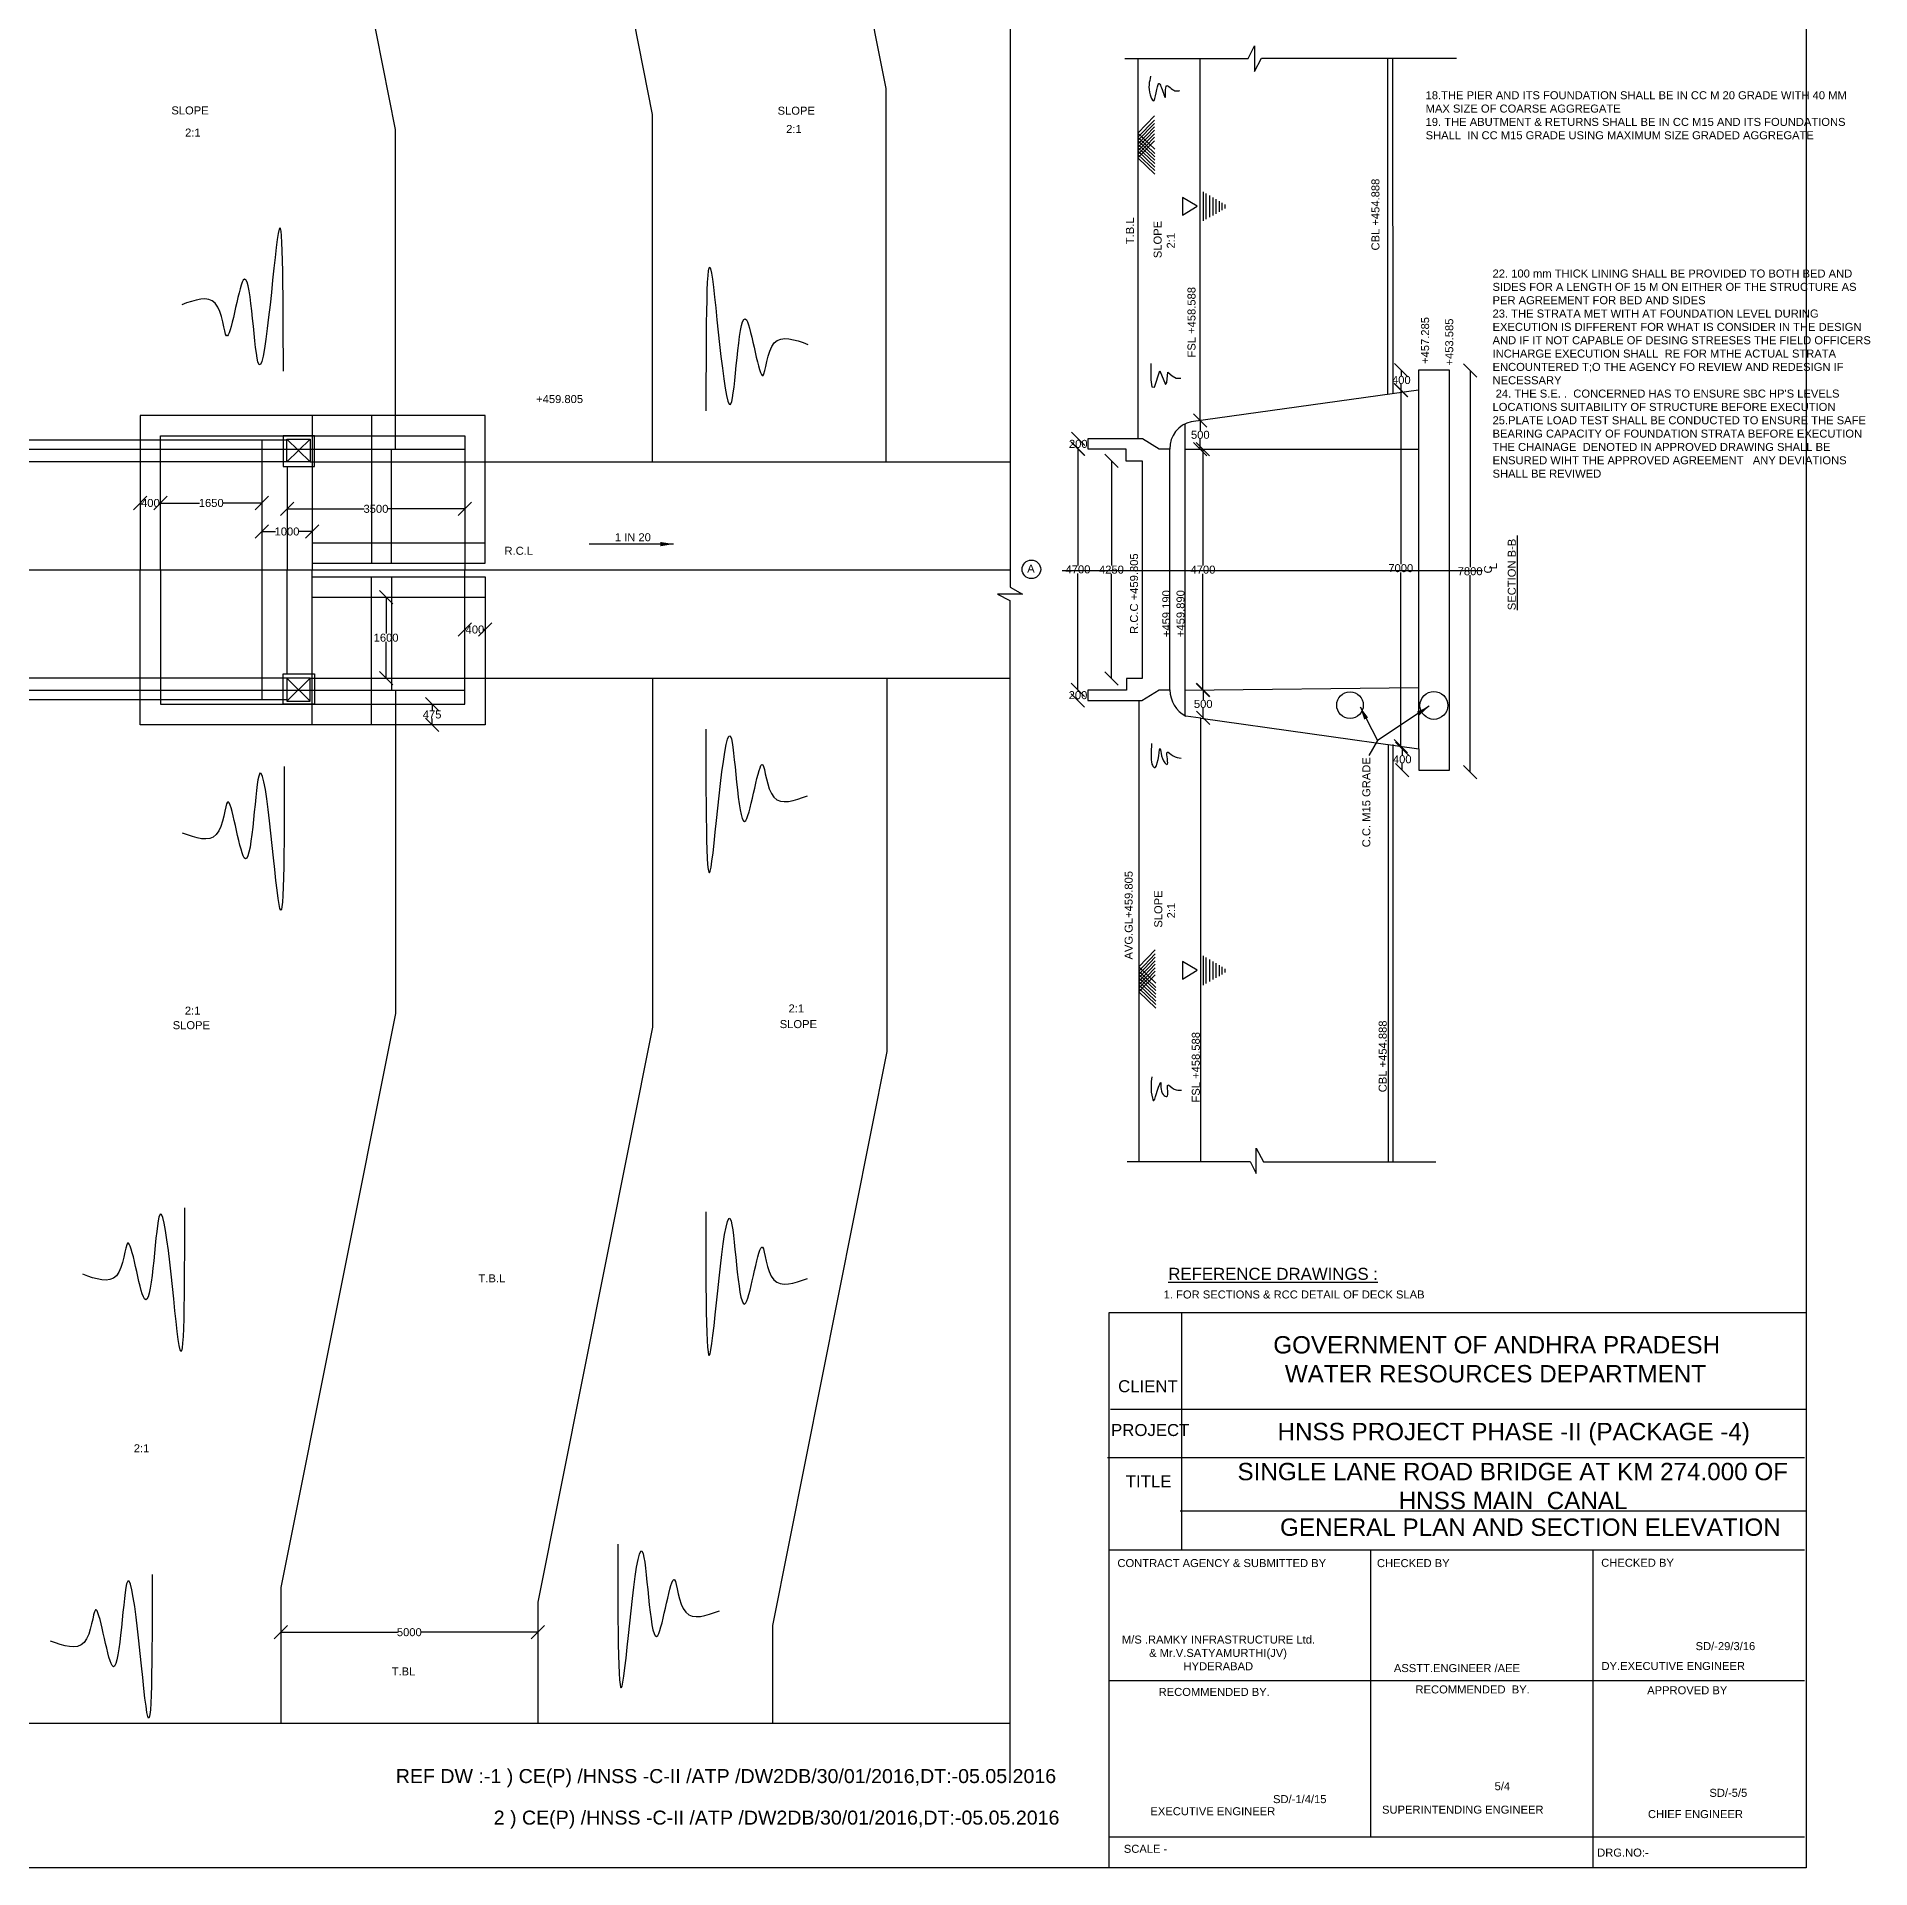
# Model space of a CAD drawing. Header units: inches. Extents: x 6.6 to 40.8, y 2.4 to 25.
# Drawn here: x 27.02 to 40.77, y 2.45 to 16.18 of the extents above; entities that cross this region are included whole.
import ezdxf

# ---------------------------------------------------------------- set-up
doc = ezdxf.new("R2010")
doc.units = ezdxf.units.IN
doc.header["$MEASUREMENT"] = 0
doc.layers.add('DIMENSION', color=7, linetype='Continuous', plot=False)
doc.styles.get("Standard").update_dxf_attribs({"font": 'arial.ttf', "height": 0.06})
doc.dimstyles.get("Standard").update_dxf_attribs({"dimtxt": 0.06, "dimasz": 0.1, "dimexe": 0, "dimexo": 0, "dimgap": 0, "dimtad": 0, "dimtih": 1, "dimtoh": 1, "dimdec": 4, "dimzin": 0, "dimdsep": 46, "dimtxsty": 'Standard', "dimblk": 'OBLIQUE', "dimcen": 0.09, "dimse1": 1, "dimse2": 1, "dimadec": 0, "dimazin": 0, "dimtfac": 1, "dimtdec": 4, "dimtofl": 0, "dimtmove": 0, "dimatfit": 0, "dimfxl": 1, "dimtolj": 1, "dimtzin": 0, "dimarcsym": 2})

# ---------------------------------------------------------------- blocks, each defined once
blk = doc.blocks.new('_Oblique')
at = {"color": 0, "linetype": 'ByBlock', "lineweight": -2}
blk.add_line((-0.5, -0.5), (0.5, 0.5), dxfattribs=at)
blk = doc.blocks.new('*D37')
at = {"layer": 'Defpoints', "color": 0, "transparency": 16777216}
for p in [(34.901, 13.092), (34.826, 11.284), (34.901, 11.284)]:
    blk.add_point(p, dxfattribs=at)
at = {"layer": 'DIMENSION', "color": 0, "lineweight": -2, "transparency": 16777216}
for p, q in [((34.826, 13.092), (34.826, 12.218)), ((34.826, 11.284), (34.826, 12.157))]:
    blk.add_line(p, q, dxfattribs=at)
at = {"layer": 'DIMENSION', "color": 0, "lineweight": -2, "transparency": 16777216, "xscale": 0.1, "yscale": 0.1, "zscale": 0.1}
for p, rotation in [((34.826, 13.092), 90), ((34.826, 11.284), 270)]:
    blk.add_blockref('_Oblique', p, dxfattribs=dict(at, rotation=rotation))
at = {"layer": 'DIMENSION', "color": 0, "transparency": 16777216, "insert": (34.826, 12.188), "char_height": 0.06, "attachment_point": 5}
blk.add_mtext('\\A1;4700', dxfattribs=at)
blk = doc.blocks.new('*D38')
at = {"layer": 'Defpoints', "color": 0, "transparency": 16777216}
for p in [(34.828, 13.166), (34.901, 13.166), (34.901, 13.092)]:
    blk.add_point(p, dxfattribs=at)
at = {"layer": 'DIMENSION', "color": 0, "lineweight": -2, "transparency": 16777216}
for p, q in [((34.828, 13.166), (34.828, 13.16)), ((34.828, 13.092), (34.828, 13.099))]:
    blk.add_line(p, q, dxfattribs=at)
at = {"layer": 'DIMENSION', "color": 0, "lineweight": -2, "transparency": 16777216, "xscale": 0.1, "yscale": 0.1, "zscale": 0.1}
for p, rotation in [((34.828, 13.166), 90), ((34.828, 13.092), 270)]:
    blk.add_blockref('_Oblique', p, dxfattribs=dict(at, rotation=rotation))
at = {"layer": 'DIMENSION', "color": 0, "transparency": 16777216, "insert": (34.828, 13.129), "char_height": 0.06, "attachment_point": 5}
blk.add_mtext('\\A1;200', dxfattribs=at)
blk = doc.blocks.new('*D39')
at = {"layer": 'Defpoints', "color": 0, "transparency": 16777216}
for p in [(34.9, 11.284), (34.826, 11.206), (34.9, 11.206)]:
    blk.add_point(p, dxfattribs=at)
at = {"layer": 'DIMENSION', "color": 0, "lineweight": -2, "transparency": 16777216}
for p, q in [((34.826, 11.284), (34.826, 11.275)), ((34.826, 11.206), (34.826, 11.214))]:
    blk.add_line(p, q, dxfattribs=at)
at = {"layer": 'DIMENSION', "color": 0, "lineweight": -2, "transparency": 16777216, "xscale": 0.1, "yscale": 0.1, "zscale": 0.1}
for p, rotation in [((34.826, 11.284), 90), ((34.826, 11.206), 270)]:
    blk.add_blockref('_Oblique', p, dxfattribs=dict(at, rotation=rotation))
at = {"layer": 'DIMENSION', "color": 0, "transparency": 16777216, "insert": (34.826, 11.245), "char_height": 0.06, "attachment_point": 5}
blk.add_mtext('\\A1;200', dxfattribs=at)
blk = doc.blocks.new('*D40')
at = {"layer": 'Defpoints', "color": 0, "transparency": 16777216}
for p in [(35.184, 13.003), (35.077, 11.369), (35.189, 11.369)]:
    blk.add_point(p, dxfattribs=at)
at = {"layer": 'DIMENSION', "color": 0, "lineweight": -2, "transparency": 16777216}
for p, q in [((35.077, 13.003), (35.077, 12.217)), ((35.077, 11.369), (35.077, 12.155))]:
    blk.add_line(p, q, dxfattribs=at)
at = {"layer": 'DIMENSION', "color": 0, "lineweight": -2, "transparency": 16777216, "xscale": 0.1, "yscale": 0.1, "zscale": 0.1}
for p, rotation in [((35.077, 13.003), 90), ((35.077, 11.369), 270)]:
    blk.add_blockref('_Oblique', p, dxfattribs=dict(at, rotation=rotation))
at = {"layer": 'DIMENSION', "color": 0, "transparency": 16777216, "insert": (35.077, 12.186), "char_height": 0.06, "attachment_point": 5}
blk.add_mtext('\\A1;4250', dxfattribs=at)
blk = doc.blocks.new('*D41')
at = {"layer": 'Defpoints', "color": 0, "transparency": 16777216}
for p in [(35.743, 13.304), (35.743, 13.089), (35.743, 13.089)]:
    blk.add_point(p, dxfattribs=at)
at = {"layer": 'DIMENSION', "color": 0, "lineweight": -2, "transparency": 16777216}
for p, q in [((35.743, 13.304), (35.743, 13.227)), ((35.743, 13.089), (35.743, 13.166))]:
    blk.add_line(p, q, dxfattribs=at)
at = {"layer": 'DIMENSION', "color": 0, "lineweight": -2, "transparency": 16777216, "xscale": 0.1, "yscale": 0.1, "zscale": 0.1}
for p, rotation in [((35.743, 13.304), 90), ((35.743, 13.089), 270)]:
    blk.add_blockref('_Oblique', p, dxfattribs=dict(at, rotation=rotation))
at = {"layer": 'DIMENSION', "color": 0, "transparency": 16777216, "insert": (35.743, 13.197), "char_height": 0.06, "attachment_point": 5}
blk.add_mtext('\\A1;500', dxfattribs=at)
blk = doc.blocks.new('*D42')
at = {"layer": 'Defpoints', "color": 0, "transparency": 16777216}
for p in [(35.743, 13.089), (35.742, 11.283), (35.763, 11.283)]:
    blk.add_point(p, dxfattribs=at)
at = {"layer": 'DIMENSION', "color": 0, "lineweight": -2, "transparency": 16777216}
for p, q in [((35.763, 13.089), (35.763, 12.217)), ((35.763, 11.283), (35.763, 12.156))]:
    blk.add_line(p, q, dxfattribs=at)
at = {"layer": 'DIMENSION', "color": 0, "lineweight": -2, "transparency": 16777216, "xscale": 0.1, "yscale": 0.1, "zscale": 0.1}
for p, rotation in [((35.763, 13.089), 90), ((35.763, 11.283), 270)]:
    blk.add_blockref('_Oblique', p, dxfattribs=dict(at, rotation=rotation))
at = {"layer": 'DIMENSION', "color": 0, "transparency": 16777216, "insert": (35.763, 12.186), "char_height": 0.06, "attachment_point": 5}
blk.add_mtext('\\A1;4700', dxfattribs=at)
blk = doc.blocks.new('*D68')
at = {"layer": 'Defpoints', "color": 0, "transparency": 16777216}
for p in [(27.796, 12.688), (27.949, 12.686), (27.949, 12.686)]:
    blk.add_point(p, dxfattribs=at)
at = {"layer": 'DIMENSION', "color": 0, "lineweight": -2, "transparency": 16777216}
for p, q in [((27.796, 12.686), (27.805, 12.686)), ((27.949, 12.686), (27.94, 12.686))]:
    blk.add_line(p, q, dxfattribs=at)
at = {"layer": 'DIMENSION', "color": 0, "lineweight": -2, "transparency": 16777216, "xscale": 0.1, "yscale": 0.1, "zscale": 0.1, "rotation": 180}
blk.add_blockref('_Oblique', (27.796, 12.686), dxfattribs=at)
at = {"layer": 'DIMENSION', "color": 0, "lineweight": -2, "transparency": 16777216, "xscale": 0.1, "yscale": 0.1, "zscale": 0.1}
blk.add_blockref('_Oblique', (27.949, 12.686), dxfattribs=at)
at = {"layer": 'DIMENSION', "color": 0, "transparency": 16777216, "insert": (27.872, 12.686), "char_height": 0.06, "attachment_point": 5}
blk.add_mtext('\\A1;400', dxfattribs=at)
blk = doc.blocks.new('*D69')
at = {"layer": 'Defpoints', "color": 0, "transparency": 16777216}
for p in [(27.949, 12.686), (28.707, 12.686), (28.707, 12.686)]:
    blk.add_point(p, dxfattribs=at)
at = {"layer": 'DIMENSION', "color": 0, "lineweight": -2, "transparency": 16777216}
for p, q in [((27.949, 12.686), (28.241, 12.686)), ((28.707, 12.686), (28.414, 12.686))]:
    blk.add_line(p, q, dxfattribs=at)
at = {"layer": 'DIMENSION', "color": 0, "lineweight": -2, "transparency": 16777216, "xscale": 0.1, "yscale": 0.1, "zscale": 0.1, "rotation": 180}
blk.add_blockref('_Oblique', (27.949, 12.686), dxfattribs=at)
at = {"layer": 'DIMENSION', "color": 0, "lineweight": -2, "transparency": 16777216, "xscale": 0.1, "yscale": 0.1, "zscale": 0.1}
blk.add_blockref('_Oblique', (28.707, 12.686), dxfattribs=at)
at = {"layer": 'DIMENSION', "color": 0, "transparency": 16777216, "insert": (28.328, 12.686), "char_height": 0.06, "attachment_point": 5}
blk.add_mtext('\\A1;1650', dxfattribs=at)
blk = doc.blocks.new('*D70')
at = {"layer": 'Defpoints', "color": 0, "transparency": 16777216}
for p in [(28.707, 12.472), (29.084, 12.472), (29.084, 12.472)]:
    blk.add_point(p, dxfattribs=at)
at = {"layer": 'DIMENSION', "color": 0, "lineweight": -2, "transparency": 16777216}
for p, q in [((28.707, 12.472), (28.809, 12.472)), ((29.084, 12.472), (28.982, 12.472))]:
    blk.add_line(p, q, dxfattribs=at)
at = {"layer": 'DIMENSION', "color": 0, "lineweight": -2, "transparency": 16777216, "xscale": 0.1, "yscale": 0.1, "zscale": 0.1, "rotation": 180}
blk.add_blockref('_Oblique', (28.707, 12.472), dxfattribs=at)
at = {"layer": 'DIMENSION', "color": 0, "lineweight": -2, "transparency": 16777216, "xscale": 0.1, "yscale": 0.1, "zscale": 0.1}
blk.add_blockref('_Oblique', (29.084, 12.472), dxfattribs=at)
at = {"layer": 'DIMENSION', "color": 0, "transparency": 16777216, "insert": (28.896, 12.472), "char_height": 0.06, "attachment_point": 5}
blk.add_mtext('\\A1;1000', dxfattribs=at)
blk = doc.blocks.new('*D71')
at = {"layer": 'Defpoints', "color": 0, "transparency": 16777216}
for p in [(28.897, 12.626), (30.229, 12.642), (30.229, 12.626)]:
    blk.add_point(p, dxfattribs=at)
at = {"layer": 'DIMENSION', "color": 0, "lineweight": -2, "transparency": 16777216}
for p, q in [((28.897, 12.642), (29.474, 12.642)), ((30.229, 12.642), (29.652, 12.642))]:
    blk.add_line(p, q, dxfattribs=at)
at = {"layer": 'DIMENSION', "color": 0, "lineweight": -2, "transparency": 16777216, "xscale": 0.1, "yscale": 0.1, "zscale": 0.1, "rotation": 180}
blk.add_blockref('_Oblique', (28.897, 12.642), dxfattribs=at)
at = {"layer": 'DIMENSION', "color": 0, "lineweight": -2, "transparency": 16777216, "xscale": 0.1, "yscale": 0.1, "zscale": 0.1}
blk.add_blockref('_Oblique', (30.229, 12.642), dxfattribs=at)
at = {"layer": 'DIMENSION', "color": 0, "transparency": 16777216, "insert": (29.563, 12.642), "char_height": 0.06, "attachment_point": 5}
blk.add_mtext('\\A1;3500', dxfattribs=at)
blk = doc.blocks.new('*D72')
at = {"layer": 'Defpoints', "color": 0, "transparency": 16777216}
for p in [(29.771, 11.98), (29.639, 11.372), (29.771, 11.372)]:
    blk.add_point(p, dxfattribs=at)
at = {"layer": 'DIMENSION', "color": 0, "lineweight": -2, "transparency": 16777216}
for p, q in [((29.639, 11.98), (29.639, 11.707)), ((29.639, 11.372), (29.639, 11.645))]:
    blk.add_line(p, q, dxfattribs=at)
at = {"layer": 'DIMENSION', "color": 0, "lineweight": -2, "transparency": 16777216, "xscale": 0.1, "yscale": 0.1, "zscale": 0.1}
for p, rotation in [((29.639, 11.98), 90), ((29.639, 11.372), 270)]:
    blk.add_blockref('_Oblique', p, dxfattribs=dict(at, rotation=rotation))
at = {"layer": 'DIMENSION', "color": 0, "transparency": 16777216, "insert": (29.639, 11.676), "char_height": 0.06, "attachment_point": 5}
blk.add_mtext('\\A1;1600', dxfattribs=at)
blk = doc.blocks.new('*D73')
at = {"layer": 'Defpoints', "color": 0, "transparency": 16777216}
for p in [(29.984, 11.177), (29.984, 11.023), (29.984, 11.023)]:
    blk.add_point(p, dxfattribs=at)
at = {"layer": 'DIMENSION', "color": 0, "lineweight": -2, "transparency": 16777216}
for p, q in [((29.984, 11.177), (29.984, 11.131)), ((29.984, 11.023), (29.984, 11.07))]:
    blk.add_line(p, q, dxfattribs=at)
at = {"layer": 'DIMENSION', "color": 0, "lineweight": -2, "transparency": 16777216, "xscale": 0.1, "yscale": 0.1, "zscale": 0.1}
for p, rotation in [((29.984, 11.177), 90), ((29.984, 11.023), 270)]:
    blk.add_blockref('_Oblique', p, dxfattribs=dict(at, rotation=rotation))
at = {"layer": 'DIMENSION', "color": 0, "transparency": 16777216, "insert": (29.984, 11.1), "char_height": 0.06, "attachment_point": 5}
blk.add_mtext('\\A1;475', dxfattribs=at)
blk = doc.blocks.new('*D74')
at = {"layer": 'Defpoints', "color": 0, "transparency": 16777216}
for p in [(30.229, 11.737), (30.382, 11.737), (30.382, 11.737)]:
    blk.add_point(p, dxfattribs=at)
at = {"layer": 'DIMENSION', "color": 0, "lineweight": -2, "transparency": 16777216}
for p, q in [((30.229, 11.737), (30.238, 11.737)), ((30.382, 11.737), (30.373, 11.737))]:
    blk.add_line(p, q, dxfattribs=at)
at = {"layer": 'DIMENSION', "color": 0, "lineweight": -2, "transparency": 16777216, "xscale": 0.1, "yscale": 0.1, "zscale": 0.1, "rotation": 180}
blk.add_blockref('_Oblique', (30.229, 11.737), dxfattribs=at)
at = {"layer": 'DIMENSION', "color": 0, "lineweight": -2, "transparency": 16777216, "xscale": 0.1, "yscale": 0.1, "zscale": 0.1}
blk.add_blockref('_Oblique', (30.382, 11.737), dxfattribs=at)
at = {"layer": 'DIMENSION', "color": 0, "transparency": 16777216, "insert": (30.305, 11.737), "char_height": 0.06, "attachment_point": 5}
blk.add_mtext('\\A1;400', dxfattribs=at)
blk = doc.blocks.new('*D75')
at = {"layer": 'Defpoints', "color": 0, "transparency": 16777216}
for p in [(28.85, 4.219), (30.776, 4.219), (30.776, 4.219)]:
    blk.add_point(p, dxfattribs=at)
at = {"layer": 'DIMENSION', "color": 0, "lineweight": -2, "transparency": 16777216}
for p, q in [((28.85, 4.219), (29.724, 4.219)), ((30.776, 4.219), (29.903, 4.219))]:
    blk.add_line(p, q, dxfattribs=at)
at = {"layer": 'DIMENSION', "color": 0, "lineweight": -2, "transparency": 16777216, "xscale": 0.1, "yscale": 0.1, "zscale": 0.1, "rotation": 180}
blk.add_blockref('_Oblique', (28.85, 4.219), dxfattribs=at)
at = {"layer": 'DIMENSION', "color": 0, "lineweight": -2, "transparency": 16777216, "xscale": 0.1, "yscale": 0.1, "zscale": 0.1}
blk.add_blockref('_Oblique', (30.776, 4.219), dxfattribs=at)
at = {"layer": 'DIMENSION', "color": 0, "transparency": 16777216, "insert": (29.813, 4.219), "char_height": 0.06, "attachment_point": 5}
blk.add_mtext('\\A1;5000', dxfattribs=at)
blk = doc.blocks.new('*D81')
at = {"layer": 'Defpoints', "color": 0, "transparency": 16777216}
for p in [(37.38, 13.683), (37.25, 13.532), (37.38, 13.532)]:
    blk.add_point(p, dxfattribs=at)
at = {"layer": 'DIMENSION', "color": 0, "lineweight": -2, "transparency": 16777216}
for p, q in [((37.25, 13.683), (37.25, 13.638)), ((37.25, 13.532), (37.25, 13.577))]:
    blk.add_line(p, q, dxfattribs=at)
at = {"layer": 'DIMENSION', "color": 0, "lineweight": -2, "transparency": 16777216, "xscale": 0.1, "yscale": 0.1, "zscale": 0.1}
for p, rotation in [((37.25, 13.683), 90), ((37.25, 13.532), 270)]:
    blk.add_blockref('_Oblique', p, dxfattribs=dict(at, rotation=rotation))
at = {"layer": 'DIMENSION', "color": 0, "transparency": 16777216, "insert": (37.25, 13.608), "char_height": 0.06, "attachment_point": 5}
blk.add_mtext('\\A1;400', dxfattribs=at)
blk = doc.blocks.new('*D82')
at = {"layer": 'Defpoints', "color": 0, "transparency": 16777216}
for p in [(37.25, 13.532), (37.246, 10.862), (37.253, 10.862)]:
    blk.add_point(p, dxfattribs=at)
at = {"layer": 'DIMENSION', "color": 0, "lineweight": -2, "transparency": 16777216}
for p, q in [((37.246, 13.532), (37.246, 12.228)), ((37.246, 10.862), (37.246, 12.166))]:
    blk.add_line(p, q, dxfattribs=at)
at = {"layer": 'DIMENSION', "color": 0, "lineweight": -2, "transparency": 16777216, "xscale": 0.1, "yscale": 0.1, "zscale": 0.1}
for p, rotation in [((37.246, 13.532), 90), ((37.246, 10.862), 270)]:
    blk.add_blockref('_Oblique', p, dxfattribs=dict(at, rotation=rotation))
at = {"layer": 'DIMENSION', "color": 0, "transparency": 16777216, "insert": (37.246, 12.197), "char_height": 0.06, "attachment_point": 5}
blk.add_mtext('\\A1;7000', dxfattribs=at)
blk = doc.blocks.new('*D83')
at = {"layer": 'Defpoints', "color": 0, "transparency": 16777216}
for p in [(37.382, 10.844), (37.257, 10.684), (37.382, 10.684)]:
    blk.add_point(p, dxfattribs=at)
at = {"layer": 'DIMENSION', "color": 0, "lineweight": -2, "transparency": 16777216}
for p, q in [((37.257, 10.844), (37.257, 10.794)), ((37.257, 10.684), (37.257, 10.733))]:
    blk.add_line(p, q, dxfattribs=at)
at = {"layer": 'DIMENSION', "color": 0, "lineweight": -2, "transparency": 16777216, "xscale": 0.1, "yscale": 0.1, "zscale": 0.1}
for p, rotation in [((37.257, 10.844), 90), ((37.257, 10.684), 270)]:
    blk.add_blockref('_Oblique', p, dxfattribs=dict(at, rotation=rotation))
at = {"layer": 'DIMENSION', "color": 0, "transparency": 16777216, "insert": (37.257, 10.764), "char_height": 0.06, "attachment_point": 5}
blk.add_mtext('\\A1;400', dxfattribs=at)
blk = doc.blocks.new('*D86')
at = {"layer": 'Defpoints', "color": 0, "transparency": 16777216}
for p in [(37.561, 13.68), (37.561, 10.669), (37.766, 10.669)]:
    blk.add_point(p, dxfattribs=at)
at = {"layer": 'DIMENSION', "color": 0, "lineweight": -2, "transparency": 16777216}
for p, q in [((37.766, 13.68), (37.766, 12.205)), ((37.766, 10.669), (37.766, 12.144))]:
    blk.add_line(p, q, dxfattribs=at)
at = {"layer": 'DIMENSION', "color": 0, "lineweight": -2, "transparency": 16777216, "xscale": 0.1, "yscale": 0.1, "zscale": 0.1}
for p, rotation in [((37.766, 13.68), 90), ((37.766, 10.669), 270)]:
    blk.add_blockref('_Oblique', p, dxfattribs=dict(at, rotation=rotation))
at = {"layer": 'DIMENSION', "color": 0, "transparency": 16777216, "insert": (37.766, 12.174), "char_height": 0.06, "attachment_point": 5}
blk.add_mtext('\\A1;7800', dxfattribs=at)
blk = doc.blocks.new('*D87')
at = {"layer": 'Defpoints', "color": 0, "transparency": 16777216}
for p in [(35.765, 11.284), (35.765, 11.075), (35.765, 11.075)]:
    blk.add_point(p, dxfattribs=at)
at = {"layer": 'DIMENSION', "color": 0, "lineweight": -2, "transparency": 16777216}
for p, q in [((35.765, 11.284), (35.765, 11.21)), ((35.765, 11.075), (35.765, 11.149))]:
    blk.add_line(p, q, dxfattribs=at)
at = {"layer": 'DIMENSION', "color": 0, "lineweight": -2, "transparency": 16777216, "xscale": 0.1, "yscale": 0.1, "zscale": 0.1}
for p, rotation in [((35.765, 11.284), 90), ((35.765, 11.075), 270)]:
    blk.add_blockref('_Oblique', p, dxfattribs=dict(at, rotation=rotation))
at = {"layer": 'DIMENSION', "color": 0, "transparency": 16777216, "insert": (35.765, 11.179), "char_height": 0.06, "attachment_point": 5}
blk.add_mtext('\\A1;500', dxfattribs=at)

msp = doc.modelspace()

# ---------------------------------------------------------------- hatches: boundary and pattern name
at = {"layer": 'DIMENSION'}
h = msp.add_hatch(dxfattribs=at)
h.set_pattern_fill('AR-CONC', color=0, scale=0.1)
h.paths.add_polyline_path([(36.76562, 11.1704, 1), (36.96515, 11.1704, 1)])
h = msp.add_hatch(dxfattribs=at)
h.set_pattern_fill('AR-CONC', color=0, scale=0.2)
h.paths.add_polyline_path([(37.38974, 11.16798, 1), (37.59834, 11.16798, 1)])

# ---------------------------------------------------------------- linework, layer by layer
at = {"color": 0}
msp.add_line((35.748, 11.07301), (35.63359, 11.08771), dxfattribs=at)
for points in [[(8.71823, 24.96144), (40.28462, 24.96144), (40.28462, 2.45264), (8.71823, 2.45264)], [(29.10287, 13.18914), (28.86701, 13.18914), (28.86701, 12.96053), (29.10287, 12.96053)], [(28.89405, 13.16498), (29.07078, 13.16498), (29.07078, 12.99457), (28.89405, 12.99457)], [(29.10287, 11.17722), (28.86701, 11.17722), (28.86701, 11.40582), (29.10287, 11.40582)], [(28.89405, 11.20137), (29.07078, 11.20137), (29.07078, 11.37179), (28.89405, 11.37179)], [(40.28462, 2.45264), (35.05909, 2.45264), (35.05909, 6.61686), (40.28462, 6.61686)]]:
    msp.add_lwpolyline(points, close=True, dxfattribs=at)
for points in [[(34.31684, 21.17804), (34.31684, 12.05482), (34.41025, 12.00265), (34.22349, 12.00265), (34.31564, 11.95415), (34.31564, 3.10023)], [(29.70932, 13.08597), (29.70932, 15.48549), (28.85509, 19.80728), (28.85509, 20.83158)], [(30.78174, 20.83158), (30.78174, 19.92501), (31.63453, 15.59813), (31.63453, 12.99457)], [(33.38883, 12.99457), (33.38883, 15.7933), (32.53072, 20.09501), (32.53072, 20.83158)], [(35.17779, 16.01937), (36.10165, 16.01937), (36.14821, 16.11299), (36.14821, 15.92237), (36.20076, 16.02099), (37.66305, 16.02099)], [(35.27496, 16.01937), (35.27496, 13.16637), (34.90074, 13.16637), (34.90074, 13.09198), (35.18447, 13.09198), (35.18447, 13.0032), (35.30811, 13.0032), (35.30811, 11.36901), (35.18859, 11.36901), (35.18859, 11.28351), (34.90014, 11.28351), (34.90014, 11.20595), (35.30531, 11.20595), (35.43487, 11.28412), (35.51432, 11.28412), (35.51432, 13.0906), (35.43536, 13.0906), (35.31087, 13.16637), (35.27496, 13.16637)], [(35.74296, 13.30436), (35.74296, 16.01937)], [(37.14883, 13.50006), (37.14883, 16.02099)], [(37.18442, 16.02099), (37.18604, 13.50524)], [(35.39934, 15.58881), (35.27496, 15.46006), (35.40323, 15.33859)], [(35.39934, 15.55752), (35.27496, 15.42877), (35.40323, 15.30731)], [(35.39934, 15.53264), (35.27496, 15.40389), (35.40323, 15.28243)], [(35.39934, 15.50619), (35.27496, 15.37744), (35.40323, 15.25598)], [(35.39934, 15.48099), (35.27496, 15.35223), (35.40323, 15.23077)], [(35.39934, 15.45453), (35.27496, 15.32578), (35.40323, 15.20432)], [(35.39934, 15.42888), (35.27496, 15.30013), (35.40323, 15.17867)], [(35.39934, 15.40158), (35.27496, 15.27283), (35.40323, 15.15137)], [(35.76346, 15.01954), (35.76346, 14.80099)], [(35.78537, 15.0068), (35.78537, 14.81336)], [(35.81193, 14.99136), (35.81193, 14.82834)], [(35.71927, 14.91239), (35.60946, 14.97669), (35.60946, 14.84387), (35.71927, 14.91239)], [(35.83716, 14.97669), (35.83716, 14.84258)], [(35.85841, 14.96433), (35.85841, 14.85457)], [(35.88364, 14.94966), (35.88364, 14.8688)], [(35.90555, 14.93692), (35.90555, 14.88117)], [(35.92812, 14.9238), (35.92812, 14.8939)], [(35.748, 7.74844), (35.748, 11.07301), (37.38215, 10.84366), (37.38215, 10.68351), (37.61248, 10.68351), (37.61248, 13.68287), (37.37986, 13.68287), (37.37986, 10.84398)], [(29.08351, 12.23518), (30.38168, 12.23518), (30.38168, 13.34312), (27.79606, 13.34312), (27.79606, 12.18318)], [(29.0844, 13.34312), (29.0844, 12.18318)], [(29.53013, 13.34312), (29.53013, 12.23518)], [(35.62727, 13.27834), (35.62711, 11.09139)], [(28.89405, 13.15679), (22.276, 13.15679)], [(30.22857, 13.08597), (22.276, 13.08597)], [(27.94875, 12.18318), (27.94875, 13.18914), (30.22857, 13.18914), (30.22857, 12.18318)], [(28.70672, 13.15679), (28.70672, 11.20956)], [(29.07078, 13.16498), (28.89405, 12.99457)], [(28.89405, 13.16498), (29.07078, 12.99457)], [(29.67911, 12.23518), (29.67911, 13.08597)], [(35.62726, 13.08936), (37.37986, 13.08936)], [(28.89405, 12.99457), (22.276, 12.99457)], [(28.89741, 12.96053), (28.89741, 12.18318)], [(29.07078, 12.99457), (30.38168, 12.99457)], [(30.38168, 12.99457), (34.31684, 12.99457)], [(29.0844, 12.3862), (30.38168, 12.3862)], [(34.31684, 12.18318), (22.276, 12.18318)], [(29.08351, 12.13118), (30.38168, 12.13118), (30.38168, 11.02323), (27.79606, 11.02323), (27.79606, 12.18318)], [(27.94875, 12.18318), (27.94875, 11.17722), (30.22857, 11.17722), (30.22857, 12.18318)], [(28.89741, 11.40582), (28.89741, 12.18318)], [(29.0844, 11.02323), (29.0844, 12.18318)], [(29.53013, 11.02323), (29.53013, 12.13118)], [(29.67911, 12.13118), (29.67911, 11.28038)], [(29.0844, 11.98015), (30.38168, 11.98015)], [(28.89405, 11.37179), (22.276, 11.37179)], [(30.22857, 11.28038), (22.276, 11.28038)], [(29.71077, 11.28038), (29.71077, 8.85716), (28.84999, 4.55495), (28.84999, 3.53551)], [(29.07078, 11.20137), (28.89405, 11.37179)], [(28.89405, 11.20137), (29.07078, 11.37179)], [(29.07078, 11.37179), (30.38168, 11.37179)], [(30.38168, 11.37179), (32.77112, 11.37179)], [(31.63521, 11.37179), (31.63521, 8.75523), (30.77615, 4.445), (30.77615, 3.53551)], [(33.39266, 11.37179), (33.39266, 8.57277), (32.53626, 4.27041), (32.53626, 3.53551)], [(32.77112, 11.37179), (34.31564, 11.37179)], [(35.62712, 11.28172), (37.37986, 11.30212)], [(28.89405, 11.20956), (22.276, 11.20956)], [(35.28105, 11.20595), (35.28105, 7.74844)], [(37.15031, 10.8762), (37.15031, 7.74659)], [(37.18549, 10.8762), (37.18549, 7.74659)], [(35.40543, 9.33595), (35.28105, 9.2072), (35.40932, 9.08574)], [(35.40543, 9.30467), (35.28105, 9.17591), (35.40932, 9.05445)], [(35.40543, 9.27979), (35.28105, 9.15104), (35.40932, 9.02958)], [(35.40543, 9.25334), (35.28105, 9.12459), (35.40932, 9.00312)], [(35.40543, 9.22813), (35.28105, 9.09938), (35.40932, 8.97792)], [(35.71927, 9.18304), (35.60946, 9.24735), (35.60946, 9.11453), (35.71927, 9.18304)], [(35.76346, 9.2902), (35.76346, 9.07165)], [(35.78537, 9.27746), (35.78537, 9.08401)], [(35.81193, 9.26201), (35.81193, 9.099)], [(35.83716, 9.24734), (35.83716, 9.11323)], [(35.85841, 9.23499), (35.85841, 9.12522)], [(35.88364, 9.22032), (35.88364, 9.13946)], [(35.40543, 9.20168), (35.28105, 9.07293), (35.40932, 8.95147)], [(35.40543, 9.17603), (35.28105, 9.04728), (35.40932, 8.92581)], [(35.40543, 9.14873), (35.28105, 9.01998), (35.40932, 8.89852)], [(35.90555, 9.20758), (35.90555, 9.15182)], [(35.92812, 9.19445), (35.92812, 9.16456)], [(35.19462, 7.74844), (36.11693, 7.74844), (36.16266, 7.65745), (36.16266, 7.84739), (36.21597, 7.74659), (37.50984, 7.74659)], [(34.31564, 3.53551), (22.276, 3.53551)]]:
    msp.add_lwpolyline(points, dxfattribs=at)
msp.add_lwpolyline([(37.37986, 13.53222), (35.67569, 13.295, 0.36381572), (35.51432, 13.0906, 1.23173386)], format="xyb", dxfattribs=at)
for centre, radius in [((36.86539, 11.1704), 0.09976), ((37.49404, 11.16798), 0.1043)]:
    msp.add_circle(centre, radius, dxfattribs=at)
msp.add_arc((35.74339, 11.28881), 0.22912, 181.172055, 241.366782, dxfattribs=at)
for points in [[(28.86885, 13.67341), (28.82975, 14.70754), (28.67751, 13.74461), (28.56815, 14.3564), (28.44278, 13.93921), (28.35875, 14.18313), (28.10668, 14.17246)], [(32.03939, 13.37623), (32.07849, 14.41036), (32.23073, 13.44744), (32.3401, 14.05922), (32.46547, 13.64203), (32.54949, 13.88595), (32.80157, 13.87528)], [(32.03615, 10.98962), (32.07525, 9.95549), (32.22749, 10.91841), (32.33685, 10.30663), (32.46222, 10.72382), (32.54625, 10.4799), (32.79832, 10.49056)], [(28.87568, 10.70943), (28.83657, 9.67529), (28.68433, 10.63822), (28.57497, 10.02643), (28.4496, 10.44362), (28.36557, 10.1997), (28.1135, 10.21037)], [(28.12738, 7.40202), (28.08828, 6.36789), (27.93604, 7.33081), (27.82667, 6.71903), (27.7013, 7.13621), (27.61728, 6.8923), (27.3652, 6.90296)], [(32.03521, 7.37168), (32.07431, 6.33754), (32.22655, 7.30047), (32.33592, 6.68869), (32.46129, 7.10587), (32.54531, 6.86196), (32.79738, 6.87262)], [(31.37544, 4.87854), (31.41454, 3.84441), (31.56678, 4.80733), (31.67615, 4.19555), (31.80152, 4.61274), (31.88554, 4.36882), (32.13762, 4.37949)], [(27.88542, 4.65207), (27.84632, 3.61793), (27.69408, 4.58086), (27.58472, 3.96907), (27.45935, 4.38626), (27.37532, 4.14234), (27.12325, 4.15301)]]:
    msp.add_spline(points, degree=3, dxfattribs=at)
at = {"layer": 'DIMENSION', "color": 0}
for points in [[(35.37318, 13.73287), (35.37318, 13.60975), (35.37879, 13.55813), (35.40021, 13.55575), (35.44067, 13.67733), (35.48214, 13.57511), (35.49166, 13.58937), (35.49959, 13.66629), (35.53204, 13.6396), (35.56233, 13.62197), (35.59788, 13.62149)], [(34.70831, 12.17948), (37.85759, 12.17948)], [(35.60223, 6.60955), (35.60223, 4.83502)], [(35.0697, 5.89126), (40.28988, 5.89126)], [(40.27213, 5.52783), (35.04706, 5.52783)], [(35.59278, 5.12839), (40.28761, 5.12839)], [(35.05862, 4.83685), (40.27291, 4.83685)], [(37.02206, 2.68155), (37.02206, 4.83133)], [(38.68484, 4.83375), (38.68484, 2.44891)], [(35.05862, 3.85806), (40.27291, 3.85806)], [(35.05862, 2.68538), (40.27291, 2.68538)]]:
    msp.add_lwpolyline(points, dxfattribs=at)
msp.add_circle((34.47699, 12.18864), 0.06973, dxfattribs=at)
for points in [[(35.37084, 15.88538), (35.36692, 15.74699), (35.38979, 15.70194), (35.43227, 15.8312), (35.46625, 15.75874), (35.48063, 15.72675), (35.49174, 15.81553), (35.52572, 15.79333), (35.56166, 15.77571), (35.59042, 15.77767)], [(35.37712, 10.88286), (35.37433, 10.7923), (35.38084, 10.72775), (35.39618, 10.70267), (35.44082, 10.84432), (35.47615, 10.73889), (35.49242, 10.72635), (35.49475, 10.81738), (35.53938, 10.79137), (35.59889, 10.77326)], [(35.37993, 8.3842), (35.38346, 8.22406), (35.39006, 8.20523), (35.41409, 8.25891), (35.44709, 8.34083), (35.46547, 8.25043), (35.49234, 8.23678), (35.49847, 8.32341), (35.54749, 8.29092), (35.60122, 8.28433)]]:
    msp.add_spline(points, degree=3, dxfattribs=at)

# ---------------------------------------------------------------- texts
at = {"color": 0}
for s, height, p in [('SLOPE ', 0.06, (28.02928, 15.59955)), ('SLOPE ', 0.06, (32.57428, 15.59748)), ('2:1', 0.06, (28.13222, 15.43344)), ('2:1', 0.06, (32.63811, 15.46014)), ('+459.805', 0.06, (30.7639, 13.43525)), ('1 IN 20 ', 0.06, (31.35386, 12.39919)), ('R.C.L', 0.06, (30.52668, 12.29778)), ('SLOPE ', 0.06, (28.0393, 8.74076)), ('2:1', 0.06, (28.13034, 8.84988)), ('SLOPE ', 0.06, (32.59015, 8.74884)), ('2:1', 0.06, (32.65623, 8.8665)), ('T.B.L ', 0.06, (30.33198, 6.8427)), ('%%UREFERENCE DRAWINGS :', 0.09, (35.50339, 6.86139)), ('1. FOR SECTIONS & RCC DETAIL OF DECK SLAB ', 0.06, (35.46841, 6.72163)), ('CLIENT ', 0.09, (35.12702, 6.01885)), ('PROJECT', 0.09, (35.07411, 5.69029)), ('2:1', 0.06, (27.74753, 5.56852)), ('TITLE ', 0.09, (35.18435, 5.30489)), ('CONTRACT AGENCY & SUBMITTED BY', 0.06, (35.12164, 4.70776)), ('CHECKED BY ', 0.06, (37.06741, 4.70727)), ('CHECKED BY', 0.06, (38.74867, 4.71006)), ('DY.EXECUTIVE ENGINEER ', 0.06, (38.75081, 3.93614)), ('T.BL', 0.06, (29.68073, 3.89557)), ('ASSTT.ENGINEER /AEE', 0.06, (37.19438, 3.92028)), ('RECOMMENDED BY.', 0.06, (35.43068, 3.74156)), ('RECOMMENDED  BY.', 0.06, (37.35638, 3.76028)), ('APPROVED BY ', 0.06, (39.09314, 3.75404)), ('EXECUTIVE ENGINEER ', 0.06, (35.36898, 2.84701)), ('SUPERINTENDING ENGINEER ', 0.06, (37.1055, 2.8589)), ('CHIEF ENGINEER ', 0.06, (39.09908, 2.82563)), ('SCALE -', 0.06, (35.16982, 2.56529)), ('DRG.NO:-', 0.06, (38.71815, 2.53698))]:
    msp.add_text(s, height=height, dxfattribs=at).set_placement(p)
for s, p in [('%%USECTION B-B ', (38.10792, 11.88245)), ('R.C.C +459.805', (35.27621, 11.70474)), ('+459.190', (35.51834, 11.68028)), ('+459.890', (35.62484, 11.68077)), ('C.C. M15 GRADE ', (37.01779, 10.10465)), ('AVG.GL+459.805', (35.23595, 9.26292)), ('SLOPE ', (35.45803, 9.50193)), ('   2:1', (35.55441, 9.50193))]:
    msp.add_text(s, height=0.06, rotation=90, dxfattribs=at).set_placement(p)
at = {"color": 0, "attachment_point": 1}
for s, insert, char_height, width in [('\\pi0.47795;GOVERNMENT OF ANDHRA PRADESH \\P\\pi0.56464;WATER RESOURCES DEPARTMENT ', (35.81231, 6.43922), 0.13, 4.2816381), ('HNSS PROJECT PHASE -II (PACKAGE -4) ', (36.32196, 5.78906), 0.13, 4.2816381), ('\\pi0.085116;SINGLE LANE ROAD BRIDGE AT KM 274.000 OF \\P\\pi1.2936;HNSS MAIN  CANAL ', (35.93664, 5.48887), 0.13, 4.2816381), ('GENERAL PLAN AND SECTION ELEVATION ', (36.34082, 5.07193), 0.13, 4.2816381), ('\\pi0.0067531;M/S .RAMKY INFRASTRUCTURE Ltd. \\P\\pi0.21061;& Mr.V.SATYAMURTHI(JV) \\P\\pi0.46895;HYDERABAD', (35.14845, 4.19414), 0.06, 1.4483902)]:
    msp.add_mtext(s, dxfattribs=dict(at, insert=insert, char_height=char_height, width=width))
at = {"layer": 'DIMENSION', "color": 0}
for s, p in [('CBL +454.888', (37.08595, 14.57939)), ('T.B.L', (35.24542, 14.62694)), ('SLOPE ', (35.45304, 14.52191)), ('2:1', (35.5521, 14.59431)), ('FSL +458.588', (35.70713, 13.7767)), ('+457.285', (37.45841, 13.72852)), ('+453.585', (37.63943, 13.71693)), ('C', (37.92979, 12.15787)), ('L', (37.96773, 12.19001)), ('CBL +454.888', (37.14028, 8.2678)), ('FSL +458.588', (35.73946, 8.1907))]:
    msp.add_text(s, height=0.06, rotation=90, dxfattribs=at).set_placement(p)
for s, height, p in [('A', 0.06, (34.44543, 12.1645)), ('SD/-29/3/16', 0.06, (39.45615, 4.08503)), ('REF DW :-1 ) CE(P) /HNSS -C-II /ATP /DW2DB/30/01/2016,DT:-05.05.2016', 0.1050645, (29.71174, 3.08822)), ('5/4', 0.06, (37.94932, 3.03446)), ('SD/-5/5', 0.06, (39.55971, 2.98499)), ('                  2 ) CE(P) /HNSS -C-II /ATP /DW2DB/30/01/2016,DT:-05.05.2016', 0.1050645, (29.71174, 2.7767)), ('SD/-1/4/15', 0.06, (36.28823, 2.93784))]:
    msp.add_text(s, height=height, dxfattribs=at).set_placement(p)
at = {"layer": 'DIMENSION', "color": 0, "char_height": 0.06, "attachment_point": 1}
for s, width, heights, insert in [('18.THE PIER AND ITS FOUNDATION SHALL BE IN CC M 20 GRADE WITH 40 MM MAX SIZE OF COARSE AGGREGATE \\P19. THE ABUTMENT & RETURNS SHALL BE IN CC M15 AND ITS FOUNDATIONS SHALL  IN CC M15 GRADE USING MAXIMUM SIZE GRADED AGGREGATE', 3.188241, [1.11426], (37.43221, 15.77335)), ("22. 100 mm THICK LINING SHALL BE PROVIDED TO BOTH BED AND SIDES FOR A LENGTH OF 15 M ON EITHER OF THE STRUCTURE AS  PER AGREEMENT FOR BED AND SIDES \\P23. THE STRATA MET WITH AT FOUNDATION LEVEL DURING EXECUTION IS DIFFERENT FOR WHAT IS CONSIDER IN THE DESIGN AND IF IT NOT CAPABLE OF DESING STREESES THE FIELD OFFICERS INCHARGE EXECUTION SHALL  RE FOR MTHE ACTUAL STRATA ENCOUNTERED T;O THE AGENCY FO REVIEW AND REDESIGN IF NECESSARY\\P 24. THE S.E. .  CONCERNED HAS TO ENSURE SBC HP'S LEVELS  LOCATIONS SUITABILITY OF STRUCTURE BEFORE EXECUTION \\P25.PLATE LOAD TEST SHALL BE CONDUCTED TO ENSURE THE SAFE BEARING CAPACITY OF FOUNDATION STRATA BEFORE EXECUTION \\PTHE CHAINAGE  DENOTED IN APPROVED DRAWING SHALL BE ENSURED WIHT THE APPROVED AGREEMENT   ANY DEVIATIONS SHALL BE REVIWED", 2.9036755, [0], (37.93405, 14.43659))]:
    msp.add_mtext_dynamic_manual_height_columns(s, width=width, gutter_width=0.3, heights=heights, dxfattribs=dict(at, insert=insert))

# ---------------------------------------------------------------- dimensions: what is measured, and where the dimension line sits
at = {"layer": 'DIMENSION', "color": 0}
for base, p1, p2, text, picture, middle in [((37.25021, 13.53222), (37.37986, 13.68287), (37.37986, 13.53222), '400', '*D81', (37.25021, 13.60755)), ((37.7656, 10.6686), (37.56126, 13.67982), (37.56126, 10.6686), '7800', '*D86', (37.7656, 12.17421)), ((37.24611, 10.8618), (37.25021, 13.53222), (37.25288, 10.8618), '7000', '*D82', (37.24611, 12.19701)), ((35.74296, 13.08936), (35.74296, 13.30436), (35.74296, 13.08936), '500', '*D41', (35.74296, 13.19686)), ((34.82834, 13.16637), (34.90074, 13.09198), (34.90074, 13.16637), '200', '*D38', (34.82834, 13.12917)), ((34.82592, 11.28351), (34.90074, 13.09198), (34.90074, 11.28351), '4700', '*D37', (34.82592, 12.18774)), ((35.76342, 11.28305), (35.74296, 13.08936), (35.74169, 11.28305), '4700', '*D42', (35.76342, 12.18621)), ((35.07737, 11.36901), (35.18447, 13.0032), (35.18859, 11.36901), '4250', '*D40', (35.07737, 12.1861)), ((29.63921, 11.37179), (29.77098, 11.98015), (29.77098, 11.37179), '1600', '*D72', (29.63921, 11.67597)), ((34.82601, 11.20595), (34.90014, 11.28351), (34.90014, 11.20595), '200', '*D39', (34.82601, 11.24473)), ((35.76454, 11.07471), (35.76454, 11.28367), (35.76454, 11.07471), '500', '*D87', (35.76454, 11.17919)), ((29.98367, 11.02323), (29.98367, 11.17722), (29.98367, 11.02323), '475', '*D73', (29.98367, 11.10022)), ((37.25742, 10.68351), (37.38215, 10.84366), (37.38215, 10.68351), '400', '*D83', (37.25742, 10.76359))]:
    dim = msp.add_linear_dim(base=base, p1=p1, p2=p2, angle=90, text=text, dimstyle='Standard', dxfattribs=at)
    dim.commit()
    dim.dimension.update_dxf_attribs({"geometry": picture, "text_midpoint": middle})
for base, p1, p2, text, picture, middle in [((27.94875, 12.68616), (27.79606, 12.68808), (27.94875, 12.68616), '400', '*D68', (27.87241, 12.68616)), ((28.70672, 12.68616), (27.94875, 12.68616), (28.70672, 12.68616), '1650', '*D69', (28.32774, 12.68616)), ((30.22857, 12.64198), (28.89741, 12.62587), (30.22857, 12.62587), '3500', '*D71', (29.56299, 12.64198)), ((29.0844, 12.47171), (28.70672, 12.47171), (29.0844, 12.47171), '1000', '*D70', (28.89556, 12.47171)), ((30.38168, 11.73665), (30.22857, 11.73665), (30.38168, 11.73665), '400', '*D74', (30.30512, 11.73665)), ((30.77615, 4.21872), (28.84999, 4.21872), (30.77615, 4.21872), '5000', '*D75', (29.81307, 4.21872))]:
    dim = msp.add_linear_dim(base=base, p1=p1, p2=p2, text=text, dimstyle='Standard', dxfattribs=at)
    dim.commit()
    dim.dimension.update_dxf_attribs({"geometry": picture, "text_midpoint": middle})

# ---------------------------------------------------------------- leaders
for points in [[(31.7942, 12.37784), (31.16043, 12.37784)], [(36.94053, 11.15891), (37.0722, 10.90651)], [(37.45989, 11.1623), (37.0722, 10.90651), (37.00666, 10.79295)]]:
    msp.add_leader(points, dimstyle='Standard', override={"dimgap": 0, "dimtad": 0}, dxfattribs=at)

doc.saveas('drawing.dxf')
